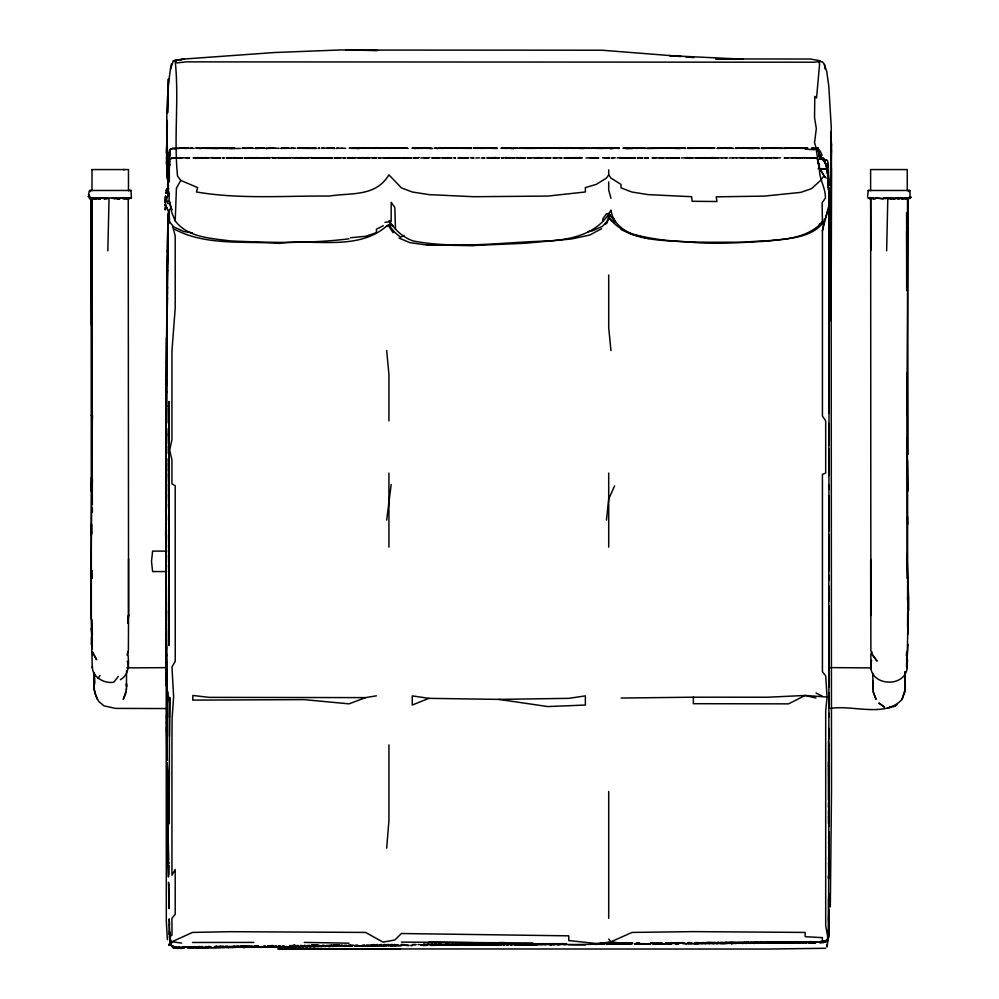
<?xml version="1.0" encoding="UTF-8"?>
<svg xmlns="http://www.w3.org/2000/svg" width="999" height="999" viewBox="0 0 999 999"><rect width="100%" height="100%" fill="white"/><g stroke="black" fill="none" stroke-linecap="round" stroke-linejoin="round"><path stroke-width="1.5" d="M94.443 674L94.443 684.278L94.443 674.35M128.471 190.747L128.484 169.568L123.239 169.568M127.023 655.007L128.384 650.337L128.546 614.984L127.622 623.264L128.546 615.446L128.584 559.065M166.533 652.06L166.546 657.192L166.633 646.927L166.496 650.911M166.758 681.743L166.758 682.879L166.596 667.856L166.758 681.743L166.496 678.383M166.908 342.445L166.945 337.387L166.771 361.538L166.908 342.445L166.87 344.992M166.945 337.4L167.158 327.297L166.945 337.4L166.983 333.454L166.958 336.263M167.045 283.579L167.095 277.46L167.133 287.487L167.045 283.579L166.883 285.002M167.12 316.059L167.42 296.978L167.02 327.297L167.145 313.249L167.095 317.195M167.245 302.035L167.195 304.57M167.632 790.446L167.882 812.487L167.42 770.766L167.607 790.421L167.382 787.025M175.2 218.469L175.2 220.891C187.812 237.65 211.026 238.224 230.007 240.896C269.63 242.695 309.528 243.731 348.976 238.823M231.693 158.104L229.857 157.967L233.529 157.842M258.866 148.376L255.17 148.376L264.41 148.114L258.866 147.964M290.422 158.004L289.048 157.63L292.257 157.842M288.436 147.964L281.044 148.227L295.829 148.227M330.806 158.104L332.642 157.842L329.433 157.63L330.806 157.842M334.478 158.104L336.313 157.842L334.478 157.842M349.163 157.58L347.327 157.967L350.999 157.842M363.848 158.104L365.684 157.842L362.475 157.63L363.848 157.842M367.52 158.104L365.684 157.73L369.355 157.842L367.52 157.58M374.862 158.004L376.698 157.842L373.027 157.967L374.862 157.58M378.534 158.104L380.369 157.842L378.534 157.842M384.553 148.376L382.704 148.227L401.186 148.114L384.553 147.964L390.097 148.339L386.401 148.227M385.876 157.842L387.712 157.842L384.041 157.967M388.923 744.904L388.923 820.616L386.675 848.176M388.923 547.127L388.923 473.101M393.219 158.104L391.383 157.967L395.055 157.842M396.89 158.104L398.726 157.842L395.055 157.967L396.89 157.58M400.562 158.104L398.726 157.967L402.397 157.842M403.034 148.227L406.73 147.964L401.186 148.227L406.73 148.227M404.233 158.104L402.397 157.967L406.069 157.842M415.234 158.004L417.07 157.842L413.399 157.967L415.234 157.58M421.503 148.489L423.351 148.114L417.807 147.964L421.503 148.077M426.248 157.58L424.413 157.967L428.084 157.842L426.248 158.104M443.681 148.376L438.136 148.227L460.314 148.114L447.377 147.964L456.618 148.339M481.318 158.104L483.154 157.842M484.353 148.376L480.656 147.964L489.897 148.114L484.353 148.227M495.442 148.376L489.897 148.227L497.29 148.339L495.442 147.964M503.346 157.842L501.51 157.967L505.182 157.842M506.53 148.489L502.834 147.964L513.923 148.489L506.53 147.964M547.402 158.004L549.238 157.842L545.566 157.967L547.402 157.58M550.024 943.556L548.189 943.843L551.86 944.043L550.024 943.993M554.745 158.004L556.58 157.842L552.909 157.967L554.745 157.58M557.367 944.13L559.203 943.605M573.064 148.489L574.912 148.114L560.127 148.227L573.064 148.077M573.089 158.104L574.924 157.842L571.253 157.967L573.089 157.58M580.431 157.58L579.058 157.63L582.267 157.842L580.431 158.104M584.165 148.489L574.912 148.227L593.406 148.114L591.558 148.227M591.445 158.104L593.281 157.842L589.61 157.967L591.445 157.58M602.459 157.842L604.295 157.842M606.343 148.227L608.191 148.114L602.647 147.964L606.343 148.489M608.703 791.445L608.703 918.356M608.703 547.127L608.703 473.101M613.473 158.104L611.638 157.967L615.309 157.842M613.736 148.227L615.584 148.114L610.039 148.489L615.584 148.114M617.145 157.842L618.98 157.842M617.819 944.043L619.667 944.03L615.971 944.18M626.323 157.967L629.994 157.842L626.323 157.967L628.159 157.58M628.521 147.964L632.217 148.489L622.976 148.227L628.521 148.489M630.781 943.243L632.617 942.856L628.945 943.093L630.781 942.806M632.604 943.68L630.756 944.092M635.913 148.227L641.458 148.114L634.065 148.227L637.762 148.339M636.301 943.93L638.149 943.918L634.452 944.067L636.301 944.205M638.136 943.044L639.972 943.243L636.301 943.044L638.136 943.193M646.515 158.104L644.68 157.73L648.351 157.842L646.515 157.692M653.858 158.104L655.694 157.842L652.022 157.967L653.858 157.58M660.164 943.181L662 943.019L654.657 942.944M647.002 148.489L671.028 148.114L641.458 148.227L645.154 148.339L643.306 147.964M661.788 148.227L658.091 147.964M669.58 943.993L667.732 943.855L671.428 943.705L667.732 943.855M673.289 943.381L671.428 943.83M674.849 943.093L676.698 942.931L673.014 942.831M676.985 943.943L678.833 943.668L675.137 943.805L676.985 943.406M678.533 943.068L676.698 942.806L679.907 942.819L678.533 942.519M683.965 147.964L685.814 148.339L682.117 148.227L683.965 148.227M689.547 942.719L690.921 942.956L687.712 942.731L689.547 942.444M692.407 157.842L688.736 157.967L692.407 157.842L690.571 157.58M689.048 148.014L687.662 148.376L714.934 148.014L687.662 148.227L691.358 148.227M816.008 698.039L805.144 695.466L767.619 697.227L693.368 697.19L693.368 703.696L788.536 703.858L805.144 695.466L827.085 697.04L825.686 710.976L825.686 925.436L828.183 939.609L827.247 941.358L828.571 937.374L828.733 932.367L828.183 939.609L827.172 941.058L822.414 941.982L767.582 942.631M696.89 942.956L701.947 942.881L695.054 942.694L698.726 942.569M697.327 943.655L699.175 943.206L694.08 943.793L699.175 943.843M707.916 942.769L706.081 942.619L712.961 942.606L707.916 942.332M713.96 943.593L712.574 943.668L715.821 943.418L713.973 943.156M717.669 943.568L716.283 943.643L719.517 943.393L717.669 943.131M721.365 943.543L726.91 943.343L719.979 943.618L721.365 943.106M729.957 942.731L728.121 942.469L739.135 942.519L729.957 942.182M732.03 148.227L730.182 148.227L733.878 148.339M732.467 943.456L731.068 943.543L734.315 943.281L731.068 943.543M739.422 148.077L735.726 148.227L741.27 148.114M739.859 942.969L738.011 943.381L741.708 943.231M744.655 942.631L742.806 942.369L746.49 942.469L744.655 942.082M754.208 148.489L744.967 148.227L755.594 148.014L754.208 148.227M765.296 148.489L761.6 148.376L766.683 148.014L765.296 148.227M771.328 157.842L769.492 157.967L773.164 157.842M774.038 941.982L775.873 942.344L772.202 942.157M783.778 148.489L788.86 148.014L770.841 148.227L781.93 148.339L780.082 148.227M793.356 157.58L791.52 157.967L795.192 157.842M803.433 942.182L797.926 941.957L805.269 942.02L803.433 941.632M802.534 157.954L804.37 157.592M806.455 942.394L806.455 943.031L804.607 942.494L808.303 942.706M824.425 218.968L822.427 230.769L822.427 416.084L825.686 420.891L825.686 473.076L822.427 474.4L822.427 671.778L825.686 675.811L827.085 697.04M828.421 178.147L826.285 164.685L816.32 148.626L814.547 142.62L816.32 128.559L814.547 117.57L814.797 96.354L816.558 97.977L819.592 63.998L818.631 61.563L814.809 62.213L186.039 61.863L176.923 62.925L175.125 60.415L173.302 60.902L170.454 69.331M828.983 201.673C828.883 205.444 829.033 196.366 828.983 196.254M828.496 823.888L828.508 810.364M828.508 807.367L828.521 802.859M828.521 799.862L828.521 741.021M828.958 207.143L829.158 205.382L828.97 206.506M828.97 204.982L828.958 207.767M828.958 201.111L828.983 192.507L828.983 198.838L828.97 196.903M828.983 189.173L828.845 189.385M828.733 924.475L828.733 925.636L828.883 920.366L828.92 924.487M828.833 785.002L828.833 780.256M828.833 774.7L828.683 769.542L828.833 773.551M828.845 759.265L828.695 754.133L828.845 758.129M828.845 754.133L828.708 738.736M828.845 738.973L828.845 733.815L828.845 734.964M828.858 728.496L828.87 687.524M828.745 631.243L828.933 468.843L828.933 473.489M828.945 388.199L828.945 390.372L829.095 385.377L829.095 393.231L829.095 380.382L829.095 388.199M828.945 375.374L829.095 360.377L828.945 370.367M828.958 337.874L829.095 342.907L828.958 332.842L828.958 360.377L828.958 359.278M828.958 320.379L828.958 330.382L828.958 325.374M828.958 270.791L829.108 260.789L828.958 315.384L828.958 310.377M828.958 230.257L828.958 221.878L828.958 229.171M828.97 205.182L829.108 216.833L828.895 199.188L828.97 202.447M828.97 197.327L828.97 196.953M828.983 196.478L829.158 193.207L828.983 195.242M828.795 191.446L828.883 192.582L828.271 187.325L828.983 191.246M828.571 937.374L828.87 790.684M906.817 373.239L907.092 578.334M91.346 619.505L91.109 199.201L91.771 198.227L88.024 196.541M92.32 504.632L91.771 198.227L91.109 199.201L91.409 325.174M165.335 199.688L165.434 197.365L165.335 200.612L165.335 199.775M166.271 544.867L166.408 534.702L166.271 544.867L166.271 539.797M166.508 443.481L166.533 428.309L166.508 448.539L166.533 445.991M166.646 391.82L166.633 392.944L166.92 362.649L166.721 376.66L166.833 375.262M166.321 604.857L166.321 595.791L166.358 611.113L166.358 603.458M168.257 186.451L168.107 195.567L168.369 185.352M167.407 769.617L167.407 770.753L167.357 765.559L167.407 769.617L167.158 766.208M176.099 947.214L174.263 946.952L176.099 946.777M199.713 148.489L197.864 148.227L201.099 148.451L199.713 148.227M381.281 944.467L379.445 944.767L381.281 945.017M384.94 944.442L383.104 944.729L384.952 944.992M388.611 944.405L386.775 944.692L388.611 944.954M494.98 944.13L493.144 943.98L496.803 944.18M525.424 944.892L530.968 944.579L519.88 944.779L525.424 944.342M531.668 944.03L529.832 943.88L533.503 944.08L531.668 943.593M536.513 944.817L538.349 944.542L534.665 944.679L536.5 944.267M547.589 944.205L549.438 944.467L545.741 944.617M558.678 944.679L560.526 944.392L556.83 944.542L558.678 944.13M561.038 944.13L562.874 943.593L559.203 943.818L561.038 943.805M562.375 944.105L560.988 944.167L564.223 944.38M564.697 944.117L566.545 943.593L562.874 943.805L564.71 943.805M688.074 943.605L689.922 943.593L686.226 943.83M756.505 943.118L754.657 943.293M808.041 157.692L806.205 157.954L809.877 157.854M828.845 185.964L828.995 185.227M828.97 198.551L828.97 199.788M828.87 790.709L828.808 826.36L828.496 761.825M830.644 136.463L831.455 149.887L831.168 321.054L831.418 168.307M830.231 708.503C851.997 704.47 885.339 718.169 901.997 699.412L905.231 688.798M908.103 454.433L907.504 198.302M91.983 644.03L91.858 628.134M165.759 565.059L166.521 685.863L165.734 566.445M166.396 482.867L166.546 473.838L166.371 483.978M166.583 408.104L166.546 423.264L166.608 393.369L166.571 406.993L166.496 405.569M166.284 584.452L166.321 595.791L166.271 580.894M167.77 227.198L167.844 222.153L167.083 267.407L167.67 249.812M166.97 717.781L167.195 698.713L167.033 729.27L166.995 716.37M169.455 164.123L169.668 159.091L167.757 185.489L168.519 185.227L167.582 185.202L169.455 164.123L167.957 182.068M167.17 743.668L167.158 744.804L167.033 729.682L167.133 743.643L166.92 740.271M169.331 770.778L169.143 823.838L169.593 697.414L169.455 736.438M198.651 158.004L197.278 157.63L200.487 157.842L197.278 157.63M373.938 944.53L372.115 944.829L373.951 945.079M377.61 944.942L375.774 944.792L377.61 944.505M495.866 945.091L497.714 944.804L494.018 944.954L495.866 944.542M521.728 944.917L520.704 944.792L521.728 944.367M532.817 944.842L534.665 944.554L530.968 944.704L532.817 944.292M535.339 944.018L533.503 943.868L537.175 944.067L535.339 943.593M546.353 944.005L544.517 943.843L548.189 944.043L546.353 943.568M781.393 941.92L779.557 942.094L783.228 942.194M906.667 657.742L906.642 666.907L908.016 644.405M906.605 665.259L906.905 667.956L908.591 597.552L906.98 553.696M92.245 667.931L90.834 597.577L92.383 415.372L92.407 418.381M166.633 392.944L166.658 387.899M166.671 382.842L166.708 378.908L166.671 386.763L166.783 385.364M166.433 468.793L166.408 473.851L166.583 463.711L166.396 471.316M166.259 564.085L166.408 555.032L166.271 565.222L166.284 562.687M169.468 161.588L167.869 184.765M447.277 944.554L449.113 944.43L445.442 944.242L447.277 943.955M488.486 945.141L490.322 944.854L486.638 945.004L488.486 944.592M505.981 944.092L504.145 943.943L507.817 944.142L505.981 943.655M509.652 944.08L507.817 943.93L511.488 944.13L509.652 943.643M513.324 944.08L511.488 943.918L515.159 944.117L513.324 943.643M516.995 944.067L515.159 943.905L518.831 944.117L516.995 943.63M520.666 944.055L518.831 943.905L522.489 944.105L520.654 943.618M524.325 944.043L522.489 943.893L526.161 944.092L524.325 943.605M527.996 944.043L526.161 943.88L529.832 944.092L527.996 943.605M539.01 944.018L537.175 943.855L540.846 944.067L539.01 943.58M542.682 944.005L540.846 943.855L544.517 944.055L542.682 943.568M770.366 941.895L772.202 942.282L768.531 942.182L772.202 942.282M805.956 148.389L807.804 148.114L804.108 148.227L805.956 147.964M906.88 415.372L908.103 199.126L910.876 197.228L908.103 199.126M166.296 523.426L166.284 524.55L166.296 514.41L166.483 520.104M169.455 717.432L169.593 697.414M425.274 944.704L423.439 944.405L427.11 944.592L423.439 944.405M428.933 944.679L430.769 944.554L427.097 944.38L428.933 944.08M432.604 944.654L434.44 944.53L430.769 944.342L432.604 944.055M436.276 944.629L438.111 944.505L434.44 944.317L436.276 944.03M439.947 944.604L441.783 944.48L438.111 944.292L439.935 944.005M540.197 944.53L542.045 944.517L538.349 944.654M543.893 944.505L545.741 944.492L542.045 944.629M126.561 670.454L126.448 689.622M395.941 944.942L394.106 944.642L397.777 944.817L394.106 944.642M403.284 944.879L401.448 944.579L405.119 944.754L401.448 944.579M167.108 178.946L167.333 155.819M166.845 352.547L166.808 357.592M168.069 231.206L167.932 241.333L168.356 221.079L168.094 230.07M166.945 765.172L166.958 767.332L166.895 762.574L166.958 767.332M167.62 700.998L167.919 695.916L167.095 706.068M189.698 947.751L187.862 947.889L191.546 948.026M553.696 944.142L551.86 943.83L553.696 943.543M167.333 148.426L166.983 176.498C167.233 139.061 164.673 100.936 171.366 63.998M167.407 252.335L167.844 222.153M828.621 929.707L828.583 932.392L828.72 927.147M907.042 437.912L908.016 490.996M166.708 377.797L166.696 381.718M166.271 555.044L166.408 549.949L166.246 553.908M166.296 574.275L166.284 580.494L166.259 570.716M904.994 671.965L904.819 684.265L904.819 672.065M92.22 491.008L92.407 478.821M166.271 534.715L166.421 529.62M907.629 597.39L907.591 460.639M907.591 627.122L907.679 612.137M168.057 186.301L167.707 176.299M168.344 212.899L168.294 216.009L168.319 214.86M167.145 309.628L167.195 307.08M166.358 164.098L167.32 124.5M166.771 362.649L166.92 360.102M166.746 367.694L166.771 366.558M166.721 713.748L167.095 706.068L166.633 716.295L166.883 713.736M828.82 795.316L828.733 799.837L828.745 785.651L828.82 790.159M830.319 906.83L831.505 791.458L831.118 185.602L828.683 198.039M166.533 656.043L166.558 654.632M91.346 578.371L91.521 570.641M107.83 250.824L109.028 199.026L106.106 197.914L89.261 197.889M166.284 589.56L166.321 588.149M414.273 944.742L416.108 944.579L412.437 944.492M829.058 184.927L828.82 182.53L828.945 184.291M818.631 61.563L822.489 61.876L824.437 64.51L826.76 71.578L828.783 86.151L831.293 127.585L830.644 179.67L831.455 149.887M886.637 250.824L887.799 198.601L868.069 197.889L870.666 199.001L871.64 199.013L870.067 197.902L875.224 199.013M91.046 490.984L91.409 477.272M167.333 120.467L166.508 152.747L167.32 123.389M167.532 112.775L168.394 78.958L167.62 112.575M167.507 814.335L166.958 767.731L167.72 829.944L167.532 815.509M168.107 195.567L168.481 187.712L168.244 190.16M166.496 435.914L166.533 433.366M828.483 180.419L828.783 181.481L828.558 179.708L828.621 181.443M168.169 210.215L168.494 212.225M828.958 335.377L829.095 330.394L829.095 337.874M828.883 661.9L828.733 672.14L828.883 646.565L828.733 656.793L828.883 652.809M828.845 749.3L828.695 754.47L828.833 753.308M828.908 894.117L828.758 899.362L828.908 894.117L828.533 896.74M828.583 921.865L828.733 916.57L828.92 919.205M169.718 149.563L167.932 175.424L169.718 149.563L168.232 170.604M830.669 168.781L831.48 144.068L830.693 131.818M830.057 185.102L831.48 144.068M91.259 644.355L91.521 636.813M828.845 209.54L829.045 204.058M829.182 214.123L828.958 220.255L828.82 208.017M827.522 169.842L828.159 186.95L827.522 169.842L828.221 184.241M828.958 224.163L829.108 220.267L828.958 225.25M828.745 646.565L828.895 631.243L828.895 635.938M828.733 667.02L828.883 663.036M828.833 759.64L829.008 755.107L828.621 757.055M193.381 947.689L193.394 948.313L191.546 947.826L195.23 947.964M167.083 267.407L167.532 259.865M169.505 935.064L169.306 924.462L169.668 940.371L170.717 945.391L169.418 930.931M337.287 945.429L339.111 944.917L335.452 945.166L339.111 944.917M94.381 672.527L93.881 686.126L95.13 693.955L98.676 701.423L103.983 705.856L115.559 708.403L165.996 708.553M828.745 915.121L828.745 909.864M168.394 170.492L169.68 154.595L168.082 170.255M828.958 345.367L828.958 355.369M165.609 536.151L165.747 528.596L165.747 563.923L165.959 536.151M828.695 878.084L828.845 875.012M165.871 435.527L166.009 433.004L166.096 458.116L166.221 435.514M165.647 510.951L165.772 508.429L165.921 513.474L165.784 509.552M165.747 523.551L165.896 528.596L165.772 513.474L165.909 523.551M178.659 948.351L176.811 948.363L180.494 948.188M905.369 686.126L904.819 692.257L901.997 699.412M165.971 405.407L166.321 362.762L166.171 427.972L166.321 405.394M165.734 475.711L165.871 473.201L165.934 508.429L166.084 475.711M828.958 213.599L829.12 204.058M828.046 939.822L827.085 946.952L826.685 944.505M165.784 465.659L165.921 463.149L166.034 473.201L166.134 465.659M828.733 928.196L828.883 925.611L828.745 930.843L828.958 928.233M168.019 837.761L168.194 861.288L167.72 829.957L167.844 837.786M167.07 269.93L167.22 267.407L167.095 277.46L167.407 269.917M166.496 489.048L166.346 494.118L166.508 483.978L166.358 489.048M166.333 198.826L166.533 197.864L166.309 201.074L166.246 198.564L166.284 199.488M169.218 193.918L169.056 201.598M168.369 213.262L168.094 217.145L168.294 214.648M92.432 666.108C91.471 676.773 104.171 684.015 113.811 682.18L118.344 676.423M907.042 662.449C911.125 690.334 863.71 687.637 871.64 660.339M169.518 152.148L168.369 164.098M828.958 226.923L829.108 231.968L828.958 221.878M906.905 667.956L907.554 659.74M167.982 182.642L169.306 163.761M907.567 634.902L908.128 628.171M906.343 655.744L906.692 651.635M828.908 595.566L829.12 593.031M828.895 610.851L828.908 605.756M828.895 641.458L828.895 636.351M828.87 682.392L828.87 687.112L828.883 672.14L829.02 682.392L828.87 679.832M828.87 692.744L828.87 696.703M828.87 697.839L828.87 701.81M828.87 708.041L828.87 697.789M828.858 713.161L828.858 717.132M828.945 435.389L828.945 430.382M828.933 475.499L828.795 465.472L828.933 469.368M828.933 520.716L828.933 495.591M828.92 524.5L828.92 519.43M828.92 530.781L828.933 525.749M828.92 534.64L828.92 544.78M828.92 549.85L828.92 540.846M828.92 565.072L828.92 545.879M828.92 571.078L828.92 550.911M828.908 575.237L828.908 580.319M828.908 591.271L828.908 586.226M828.908 601.373L828.908 590.484M828.895 621.615L828.908 606.43M828.895 626.685L828.908 611.488M828.895 631.743L828.745 626.685L828.895 636.813M828.895 646.965L828.745 641.882L828.883 652.035M828.883 677.459L828.883 682.554M168.406 173.526L169.306 164.011L168.406 173.039M168.731 173.277L169.618 164.011L168.619 173.526M167.545 242.282L167.807 239.76M829.095 395.379L828.795 468.843L828.945 448.638M386.675 520.117L391.171 484.478M606.455 520.117L608.703 498.976L614.622 485.876M828.845 746.428L829.045 744.505M168.681 164.198L169.505 154.208M867.594 196.291L868.243 190.472L909.814 190.472L908.753 190.472M168.456 163.711L169.805 152.385M610.227 215.147L609.353 217.969L604.807 224.375L606.93 223.202L609.265 213.811M168.781 862.374L168.569 863.835L168.069 828.608L168.519 859.739M167.033 188.536L166.121 191.109L166.833 188.624M166.908 188.749L167.095 188.424M828.933 485.139L828.933 489.073M94.018 684.29L94.443 681.668M126.448 688.798L125.35 694.78L123.214 699.4L126.036 691.42M873.226 680.831L872.801 689.622M872.801 684.278L873.226 681.655M94.443 680.831L94.031 689.635L97.265 699.412M822.427 230.769L828.483 206.943M169.555 222.952L169.118 210.639L171.029 207.804L171.853 209.977L169.256 200.849L171.94 213.062L175.2 220.891L176.436 188.112L180.757 180.419L177.535 176.086C173.639 137.612 179.283 98.851 175.125 60.415L184.428 59.003L274.737 52.51L340.859 49.95L377.56 50.45M169.293 934.402L169.68 932.404M828.121 182.667L827.534 171.353M167.02 201.099L167.158 201.473M166.733 348.139L166.87 347.49M169.043 944.692L168.893 945.379L169.231 943.78L171.94 942.706L169.281 937L172.003 935.164L171.94 918.281L175.2 914.322L175.212 869.455L171.94 875.199L171.94 744.917L172.09 718.731L173.626 696.678L171.965 666.907L175.237 661.388L175.2 485.714L171.94 483.816L171.94 459.99L169.693 450.224L171.94 439.61L171.94 351.061L175.212 308.117L175.2 235.939L172.665 226.286M825.686 217.457L827.921 210.377M127.61 651.71C128.771 661.313 130.394 674.025 120.429 679.682M90.147 197.877L89.435 198.801L91.109 199.201L88.586 194.942L89.261 190.946L90.285 191.608M166.084 201.411C165.522 199.638 165.409 203.346 165.996 200.974M827.172 941.058L828.483 929.944L828.483 898.438M871.952 651.86L870.828 654.258L871.028 669.005M98.127 678.346L100.025 675.399M608.703 169.818L608.703 174.837L606.455 178.084L596.228 184.39L585.364 187.6L585.364 191.983L547.839 196.079L473.588 196.716L428.871 194.605L412.262 191.983L401.398 187.887L388.923 174.837C375.487 197.115 351.586 192.532 329.158 196.079C284.977 195.667 240.235 199.438 196.441 191.983L197.64 187.587L180.757 180.419M389.835 223.589L392.994 225.849L388.723 224.825L386.476 226.161L388.336 225.362L393.044 232.68L394.218 231.943L400.599 237.213L403.946 235.552M167.969 203.297L168.157 203.771M822.165 155.195L820.266 151.211L817.769 149.388L816.333 150.662L819.53 168.332L823.975 175.836L820.853 180.157L811.475 188.686L800.823 192.382L764.135 196.116L716.258 196.828L716.92 201.511L692.107 201.286L691.608 196.716L647.926 194.605L631.68 191.983L621.041 187.887L620.991 184.39L610.951 178.084L608.703 174.837M98.127 199.026L100.025 199.026L100.874 197.914L106.643 199.026M395.479 229.183L394.842 207.505L391.171 202.285L391.171 221.166L389.123 220.592C394.805 229.807 402.822 237.35 413.161 240.971C457.542 249.475 503.146 242.058 547.877 241.021C571.952 239.623 599.188 233.491 610.951 210.002C612.399 221.79 621.54 229.67 632.042 233.841C668.219 244.256 706.58 241.883 743.83 242.245C770.104 239.51 802.622 243.107 822.427 222.165L822.152 202.735L825.411 198.052C825.711 187.525 818.83 178.921 819.53 168.332L818.131 168.794M828.983 200.399L828.97 198.651M828.983 200.961L828.983 200.062M166.633 551.111L152.61 551.111L151.498 561.338L152.61 571.565L166.633 571.565M91.983 652.422L92.67 651.648M822.427 221.341L822.427 223.501C809.115 239.161 786.25 238.262 767.619 241.146C742.881 242.395 718.119 244.443 693.368 242.395C665.134 239.797 629.757 242.982 609.815 218.706M607.492 221.303L602.297 226.386L592.045 230.981L587.737 231.668M824.4 159.515L823.201 159.515L825.511 159.765L824.262 159.64M828.845 188.062L828.995 187.537M166.533 199.55L166.696 200.487M822.427 222.24L819.217 224.837L822.427 222.09L822.427 223.501M386.601 226.111C357.517 251.536 313.786 238.461 278.983 243.406C244.243 240.846 205.944 246.029 174.326 229.133M168.032 185.277L167.62 177.235L168.269 185.09M218.843 157.967L220.679 158.004L219.305 157.63M222.515 157.967L224.35 158.004L222.964 157.63M240.871 157.967L242.707 158.004L241.321 157.63M343.656 157.967L345.492 158.004L344.118 157.63M450.112 157.967L451.948 158.004L450.574 157.63M453.783 157.967L455.619 158.004L454.245 157.63M472.14 157.967L473.976 158.004L472.602 157.63M483.154 157.967L484.99 158.004L483.616 157.63M523.538 157.967L525.374 158.004L523.988 157.63M549.238 157.967L551.073 158.004L549.687 157.63M560.239 157.967L562.075 158.004L560.701 157.63M596.952 157.967L598.788 158.004L597.414 157.63M607.966 157.967L609.802 158.004L608.428 157.63M633.666 157.967L635.501 158.004L634.128 157.63M641.008 157.967L642.844 158.004L641.47 157.63M677.722 157.967L679.557 158.004L678.171 157.63M725.436 157.967L727.272 158.004L725.898 157.63M819.417 167.357L817.132 157.867L819.667 168.819M894.804 706.156L897.189 704.67M908.978 191.608L909.939 190.996L910.064 197.178L909.565 196.553M104.333 199.026L106.106 197.914L131.369 197.889L131.019 190.472L128.908 190.472M819.03 152.11L817.769 149.388L816.32 148.626L814.547 149.7L804.982 149.163M907.754 198.564L909.989 197.902L907.042 199.001L909.989 197.902L883.553 197.914L883.128 199.026L876.16 197.914M601.585 228.696L589.86 235.015L571.366 238.986L525.149 243.257L473.551 245.492L426.848 245.042L409.702 242.607L399.076 238.074M383.304 225.699L376.448 229.208L376.448 232.667L365.584 236.301L350.487 237.75M128.546 615.446L128.234 198.988L131.369 197.889L127.61 199.013M466.321 944.704L464.935 945.316L468.169 945.004L464.935 945.316L466.321 945.179M893.243 706.718L895.279 705.856L887.512 707.966L891.145 707.23M333.441 945.891L332.417 946.315L335.289 946.153L327.922 946.353L333.454 946.44M366.645 945.566L365.622 945.991L368.494 945.816L361.576 945.653L366.645 946.115M385.102 945.391L384.078 945.816L386.95 945.653L383.254 945.803L385.102 945.941M392.482 945.329L391.458 945.753L394.33 945.591L390.646 945.741L392.482 945.878M897.152 199.026L901.897 197.914L902.834 199.013L906.605 197.902L904.932 199.013L909.053 197.902M428.871 698.351L412.262 705.032L412.262 695.878L428.871 698.351L498.813 699.387L568.756 698.351L585.364 695.878L585.364 705.032L547.839 706.568L498.813 699.387M909.452 197.79L910.876 197.228M365.584 697.614L348.976 703.858L304.258 699.625L192.757 700.124L192.882 695.466L209.241 697.364L365.584 697.614L376.448 695.816M549.9 944.704L553.134 944.442L549.9 944.704L551.286 944.729M734.777 943.518L736.163 943.543M872.202 198.564L868.069 197.889L870.716 199.001L870.828 250.512M131.369 197.889L124.788 199.013M269.955 147.964L266.258 148.489L275.037 148.014M632.217 148.489L633.603 148.014L632.217 148.227M680.269 148.489L671.028 148.227L681.655 148.014L680.269 148.227M728.333 148.489L726.485 148.227L729.72 148.014L728.333 148.227M890.234 199.026L894.929 199.026M614.26 943.406L610.589 943.243M893.78 199.026L897.127 197.914L899.225 199.026M485.339 943.73L483.966 944.18L485.801 944.23L482.13 944.03M489.011 943.705L487.637 944.167L489.473 944.205L485.801 944.018M498.638 944.117L500.474 944.167L496.803 943.968L500.012 943.668M502.31 944.105L504.145 944.155L500.474 943.955M568.756 944.642L602.784 944.13L610.951 941.807L632.042 932.429L693.368 931.617L805.144 932.429L805.144 936.7L822.364 937.636L822.414 941.982M802.759 943.068L803.783 942.744L801.373 942.581M333.629 945.354L334.99 944.942L331.78 945.204M799.762 941.782L797.926 941.957M656.643 944.018L660.339 943.78L656.643 944.018L658.491 943.955M271.316 945.554L273.152 945.641L269.493 945.903M682.205 943.044L683.578 942.656M689.547 942.994L690.921 942.606M128.009 198.626L130.657 197.889M293.306 945.891L295.13 945.379L291.471 945.641M244.992 158.067L248.214 157.842L244.543 157.73L246.378 157.842M498.301 158.067L499.675 157.692L497.839 157.73M282.43 148.014L281.044 148.376L286.588 148.339M319.393 148.014L318.007 148.376L319.855 148.339M337.874 148.014L336.488 148.376L342.033 148.114M718.631 148.014L717.245 148.376L726.023 148.014L717.245 148.227L722.789 148.339M737.112 148.014L735.726 148.376L737.574 148.339M705.619 942.856L702.859 942.631L706.081 942.744M187.088 947.227L188.898 946.802L185.252 947.089L187.075 946.79M243.132 947.377L246.803 947.202L243.132 947.377L244.967 947.551M265.235 947.089L268.918 946.915L262 946.765L267.083 947.252M268.931 947.04L272.602 946.865L268.931 947.04L270.766 947.214M272.615 946.99L279.982 946.777L272.615 946.99L274.45 947.164M279.982 946.902L283.666 946.727L279.982 946.902L281.83 947.077M283.666 946.852L287.35 946.677L283.666 946.852L285.514 947.027M287.362 946.802L294.73 946.59L287.362 946.802L289.198 946.977M294.73 946.715L298.414 946.553L294.73 946.715L296.578 946.89M298.414 946.677L305.794 946.465L298.414 946.677L300.262 946.852M313.162 946.503L320.542 946.303L313.162 946.503L315.01 946.69M473.701 944.692L472.315 945.004L475.549 944.954L471.865 945.104M477.397 944.667L476.011 944.979L482.942 944.904L475.549 945.079M305.781 946.59L309.478 946.428L305.781 946.59L307.63 946.44L306.618 946.602M309.478 946.54L313.162 946.39L309.478 946.54L311.313 946.403L310.302 946.565M320.542 946.428L324.225 946.265L320.542 946.428L322.377 946.278L321.366 946.44M398.027 945.678L401.71 945.529L394.33 945.716L396.178 945.841M470.017 944.717L468.169 945.129L471.865 944.979M482.942 945.029L486.638 944.879L482.942 945.029L484.79 944.892M490.334 944.979L494.018 944.829L490.334 944.979L492.17 944.842M497.714 944.929L501.411 944.779L497.714 944.929L499.562 944.792M516.183 944.804L519.88 944.654L516.183 944.804L518.031 944.667M802.259 148.501L804.108 148.089L789.322 148.227L804.108 148.089M566.071 944.092L564.223 944.492L566.071 944.367M614.123 943.793L612.275 944.205L615.971 944.055M649.25 943.968L651.098 943.568L645.554 943.993L651.098 943.568M723.214 943.481L726.91 943.343M726.91 943.456L730.606 943.306M271.328 946.041L273.152 945.641M295.13 945.379L293.294 945.304M315.284 945.529L317.12 945.141L311.626 945.254L317.12 945.141M752.809 943.268L754.657 943.456M457.542 945.116L453.396 945.241L460.776 945.054M792.407 942.157L794.255 941.77L790.571 942.02L792.407 942.319M194.98 157.58L193.144 157.967L196.815 157.842L194.98 157.842M207.829 157.967L211.501 157.842M215.172 157.967L218.843 157.842L215.172 157.967L217.008 157.842M228.022 157.58L226.186 157.967L229.857 157.842L228.022 158.104M253.721 157.58L251.885 157.967L255.557 157.842L253.721 158.104M259.216 157.967L262.887 157.842L259.216 157.967L261.051 158.004M264.723 157.58L262.887 157.967L266.558 157.842L264.723 158.104M283.079 157.58L281.243 157.967L284.915 157.842L283.079 158.104M308.778 157.58L306.943 157.967L310.614 157.842M358.678 148.489L360.527 148.114L349.438 148.227L358.678 148.489L354.982 147.964M323.464 157.58L321.628 157.967L325.299 157.842L323.464 158.104M380.856 148.489L382.704 148.114L371.616 148.227L380.856 147.964M339.985 157.967L343.656 157.842M352.834 157.58L350.999 157.967L354.67 157.842L352.834 158.104M354.67 157.967L358.341 157.842M360.177 157.58L358.341 157.967L362.013 157.842L360.177 158.104M369.355 157.967L373.027 157.842M406.069 157.967L409.74 157.842L406.069 157.967L407.904 158.004M437.262 157.58L435.427 157.967L439.098 157.842L437.262 158.104M461.126 157.967L464.797 157.842L461.126 157.967L462.962 157.58M466.633 157.58L464.797 157.967L468.469 157.842L466.633 158.104M488.661 157.58L486.825 157.967L490.497 157.842L488.661 158.004M532.405 148.376L537.949 148.114L515.771 148.227L517.619 148.227M530.881 157.967L534.552 157.842M536.388 157.58L534.552 157.967L538.224 157.842L536.388 158.104M541.895 157.967L545.566 157.842M556.58 157.967L560.239 157.842M569.418 157.58L567.582 157.967L571.253 157.842L569.418 157.842M639.173 157.58L637.337 157.967L641.008 157.842M655.694 157.967L659.365 157.842M661.201 157.58L659.365 157.967L663.036 157.842L661.201 158.104M663.036 157.967L666.708 157.842M672.215 157.58L670.379 157.967L674.05 157.842L672.215 158.104M675.886 157.58L674.05 157.967L677.722 157.842L675.886 158.104M681.393 157.967L685.064 157.842M692.407 157.967L696.078 157.842M697.914 157.58L696.078 157.967L699.75 157.842L697.914 158.004M701.585 157.58L699.75 157.967L703.421 157.842L701.585 158.004M708.915 157.58L707.08 157.967L710.751 157.842L708.915 158.004M716.258 157.58L714.422 157.967L718.094 157.842M718.094 157.967L721.765 157.842M770.841 148.114L767.145 148.227L770.841 148.114L768.993 148.077M721.765 157.967L725.436 157.842M729.108 157.967L732.779 157.842M732.779 157.967L736.45 157.842M736.45 157.967L740.122 157.842M743.793 157.967L747.464 157.842M752.971 157.842L751.136 157.967L754.807 157.842M762.15 157.967L765.821 157.842M776.835 157.967L780.506 157.842M787.849 157.967L791.52 157.842M627.11 943.256L628.945 942.881L625.274 943.118L627.11 942.831M625.212 943.843L623.364 944.217L627.06 943.993L625.212 944.28M808.765 942.694L812.012 942.681L808.765 942.694L810.152 943.006M111.613 197.914L114.985 199.026L115.697 197.914L117.258 199.026L123.102 197.914L123.214 199.013L126.998 197.914L126.698 199.013M221.865 946.315L218.207 946.577L221.416 946.827L220.042 946.715M243.843 946.016L240.185 946.278L243.394 946.515L242.02 946.415M258.491 945.816L254.832 946.078L258.042 946.328L256.668 946.215M812.624 941.845L819.517 941.782L812.624 941.845L816.295 941.945M815.708 942.644L812.012 942.544L815.708 942.644L812.012 942.544L813.86 942.681M652.822 943.218L654.195 942.969L650.986 942.956L652.822 942.681M410.939 945.129L410.939 945.766L412.787 945.429M614.26 943.193L617.931 942.944L614.26 943.193L616.096 942.856M775.012 942.981L771.303 943.131L778.708 942.944L775.012 943.093M595.641 944.505L597.489 944.167M606.73 944.43L608.578 944.105M186.264 157.83L189.473 157.842L186.264 157.83L187.637 158.117M173.302 60.902L184.428 59.003L176.061 60.427M277.123 946.952L278.134 946.79L276.286 946.94M188.624 147.964L179.508 148.264L194.168 148.339M302.922 946.652L303.933 946.49L302.098 946.627M256.556 148.014L255.17 148.227L264.41 148.114M762.986 148.014L761.6 148.227L763.448 148.339M442.32 945.191L439.085 944.992L442.32 945.191L440.472 944.942M503.259 945.042L505.107 944.754L501.873 944.542M506.955 945.017L508.803 944.729L505.569 944.517M510.639 944.992L512.487 944.704L509.253 944.492M514.335 944.967L516.183 944.679L512.949 944.467M610.426 944.367L612.275 944.08L609.04 944.13L610.426 944.255M656.643 943.805L652.946 943.955L656.643 943.805L654.795 943.818M665.671 942.869L669.342 942.969L667.507 943.131M669.342 942.844L672.564 942.856L669.342 942.844L672.564 942.856L671.178 942.569M683.578 942.994L680.369 942.781L682.205 942.494M557.367 943.543L555.531 943.818L557.367 943.818M185.802 157.854L178.659 157.78L182.143 157.854M183.079 148.239L186.776 148.339M804.37 158.117L806.205 157.842M218.194 148.489L201.561 148.227L240.384 148.489M208.953 148.339L201.561 148.227M216.346 148.339L210.801 148.227M218.194 148.227L234.84 148.339L229.283 148.489M227.435 148.339L220.042 148.227M245.929 148.339L242.233 148.227L249.625 148.114L247.777 147.964M205.994 158.104L207.829 157.842L204.62 157.63L205.994 157.842M275.499 148.227L279.196 148.339M213.336 158.104L215.172 157.842L211.963 157.63L215.172 157.842M297.677 148.227L316.159 148.339L297.677 148.227L308.766 148.339M235.364 158.104L237.2 157.842L233.529 157.73L235.364 157.58M239.036 157.842L237.2 157.967L240.871 157.842M257.392 158.104L259.216 157.842L256.006 157.63L257.392 157.842M327.247 148.227L334.64 148.339L321.703 147.964L323.551 148.339M268.394 158.104L270.23 157.842L267.02 157.63L268.394 157.842M342.033 148.227L345.741 148.339M275.736 158.104L273.901 157.967L277.572 157.842M279.408 158.104L281.243 157.842L278.034 157.63L279.408 157.842M286.75 158.104L284.915 157.967L288.586 157.842M360.527 148.227L371.616 148.114L360.527 148.227L364.223 148.339M294.093 158.104L295.929 157.842L292.257 157.73M297.764 158.104L299.6 157.842L296.391 157.63L297.764 157.842M301.436 158.104L303.271 157.842L300.062 157.63L301.436 157.842M306.943 157.842L303.271 157.967L305.107 157.842M312.45 158.104L314.285 157.842L311.076 157.63L312.45 157.842M316.121 158.104L314.285 157.967L317.957 157.842M327.135 158.104L328.971 157.842L325.299 157.73L327.135 157.692M338.149 158.104L339.985 157.842L336.775 157.63L338.149 157.842M414.11 147.964L412.262 148.227L419.655 148.339L412.262 148.227L415.959 148.339L414.11 148.489M425.199 147.964L423.351 148.227L432.592 148.489L425.199 147.964L430.744 148.339L427.048 148.227M436.288 147.964L434.44 148.227L437.674 148.451L436.288 148.227M389.548 158.104L391.383 157.842L388.161 157.63L389.548 157.842M460.314 148.227L471.416 148.339L460.314 148.227L464.023 148.339M475.112 148.227L482.505 148.339L473.264 147.964L478.808 148.339M433.591 158.104L431.755 157.967L435.427 157.842M512.075 148.339L500.986 148.227L504.682 148.339M444.605 158.104L446.441 157.842L442.769 157.967L444.605 157.842M530.556 148.339L519.468 148.227L534.253 148.339M472.14 157.842L470.304 157.842M549.038 148.339L539.797 147.964L558.279 147.964L547.19 147.964M563.823 148.227L567.519 148.339L561.975 148.227M582.317 148.339L574.912 148.227M510.689 158.104L508.853 157.967L512.524 157.842M514.36 158.104L512.524 157.967L516.196 157.842M584.165 148.227L589.71 148.339L587.862 147.964M518.031 158.104L519.867 157.842L516.658 157.63L519.867 157.842M521.703 158.104L523.538 157.842L520.329 157.63L521.703 157.842M595.254 147.964L593.406 148.227L602.647 148.489M529.045 158.104L527.21 157.967L530.881 157.842M540.059 158.104L541.895 157.842L538.673 157.63L540.059 157.842M565.746 158.104L563.911 157.967L567.582 157.842M652.547 148.227L658.091 148.227M667.332 148.339L661.788 147.964M606.131 158.104L604.295 157.967L607.966 157.842M620.816 158.104L622.652 157.842L619.442 157.63L622.652 157.842M696.915 148.227L700.611 148.339M631.83 158.104L633.666 157.842L630.456 158.067M704.307 148.227L711.7 148.339M668.543 158.104L666.708 157.967L670.379 157.842M752.359 148.339L746.815 148.227M757.904 147.964L756.056 148.227L759.752 148.339L757.904 148.489M741.957 158.104L743.793 157.842L740.584 157.63L741.957 157.842M749.3 158.104L747.464 157.967L751.136 157.842M758.478 157.842L754.807 157.967L756.643 157.842M767.657 158.104L765.821 157.967L769.492 157.842M787.849 157.842L784.178 157.967L786.013 157.842M813.536 157.854L809.877 157.967L813.536 157.854L811.7 157.854M190.472 148.227L192.32 147.964M796.715 148.227L802.259 148.202M232.405 946.553L229.196 946.428M254.383 946.265L251.174 946.128M613.798 942.906L612.424 943.493M384.952 222.352L390.572 221.766M225.524 946.59L221.865 946.528L223.701 946.34M229.196 946.54L225.524 946.478L227.36 946.29M240.172 946.39L232.854 946.378L234.69 946.19M249.338 945.991L243.843 946.228L251.174 946.253M392.282 944.492L390.447 944.667L394.118 944.754L392.282 944.817M715.259 942.394L713.423 942.569L716.633 942.781M718.93 942.369L717.095 942.544L720.766 942.644L718.93 942.806M790.571 942.02L792.419 941.845M761.188 942.357L757.504 942.269L764.859 942.332L761.176 942.232M611.888 148.339L608.191 148.227L613.736 148.489M626.323 157.842L622.652 157.967L624.487 157.842M167.607 164.273L169.256 164.136M291.046 946.765L292.882 946.94M316.858 946.465L318.693 946.64M327.922 946.353L329.757 946.528M334.64 148.339L330.944 148.227M486.638 945.004L488.474 944.867M494.018 944.954L495.866 944.817M604.233 942.719L608.703 942.544L596.228 943.468L568.756 940.583L568.756 935.838L401.398 933.516L394.842 939.997L383.004 942.132L365.584 932.429L230.007 931.692L192.482 932.429L171.94 941.782L181.693 943.093M676.985 943.668L675.137 943.805L678.833 943.668M519.88 944.779L521.728 944.642M523.576 944.754L525.424 944.617M527.272 944.729L529.12 944.592M530.968 944.704L532.817 944.567M534.665 944.679L536.5 944.542M554.982 944.43L553.134 944.567L554.982 944.704M556.83 944.542L558.678 944.405M825.686 948.288L767.931 949.05L278.309 948.913L400.062 948.913M358.678 148.227L360.527 148.114M347.327 157.967L349.163 157.842M380.369 157.967L384.041 157.842M395.055 157.967L396.89 157.842M420.741 157.967L424.413 157.842M439.098 157.967L442.769 157.842M475.811 157.967L479.483 157.842M571.253 157.967L573.089 157.842M585.938 157.967L589.61 157.842M688.736 157.967L690.571 157.842M714.422 157.967L716.258 157.842M604.545 942.794L608.703 942.544M870.666 199.001L870.878 650.337L872.052 654.27L876.922 660.876L872.052 654.27M195.679 947.726L198.913 947.914L195.679 947.726L197.053 947.939M199.363 947.676L202.597 947.851L199.363 947.676L200.737 947.876M206.731 947.551L213.649 947.676L206.731 947.551L208.104 947.764M214.098 947.439L217.332 947.626L214.098 947.439L215.472 947.651M217.782 947.389L221.016 947.576L217.782 947.389L219.156 947.589M221.466 947.339L224.7 947.514L221.466 947.339L222.852 947.539M225.15 947.277L228.384 947.464L225.15 947.277L226.536 947.489M236.201 947.114L239.435 947.302L236.201 947.114L237.587 947.327M239.885 947.064L243.119 947.252L239.885 947.064L241.271 947.277M247.265 946.965L250.487 947.152L247.265 946.965L248.639 947.177M250.949 946.915L257.867 947.052L250.949 946.915L252.322 947.127M258.316 946.815L261.551 947.002L258.316 946.815L259.703 947.027M339.435 945.878L342.669 946.065L339.435 945.878L340.821 946.09M343.132 945.841L346.353 946.028L343.132 945.841L344.505 946.053M346.815 945.803L351.898 946.14L346.815 945.803L348.201 946.016M354.195 945.728L357.43 945.928L354.195 945.728L355.582 945.941M357.879 945.691L361.114 945.891L357.879 945.691L359.265 945.903M368.956 945.591L372.19 945.791L368.956 945.591L370.342 945.803M372.639 945.554L375.874 945.753L372.639 945.554L374.026 945.766M376.336 945.516L379.57 945.716L376.336 945.516L377.722 945.728M380.02 945.479L383.254 945.678L380.02 945.479L381.406 945.703M387.412 945.416L390.634 945.616L387.412 945.416L388.786 945.628M420.629 945.141L423.863 945.341L420.629 945.141L422.015 945.354M265.821 946.065L263.986 945.803M269.48 946.016L267.645 945.753M276.81 945.928L274.975 945.666M280.482 945.891L278.634 945.628M282.317 945.903L284.141 945.841M291.471 945.753L289.635 945.491M298.801 945.678L296.965 945.416M302.46 945.641L300.624 945.366M306.131 945.591L304.295 945.329M309.79 945.554L307.954 945.291M324.45 945.404L322.615 945.141M401.186 148.114L395.641 147.964M373.027 157.967L376.698 157.842M413.399 157.967L417.07 157.842M496.003 157.58L494.63 157.63L497.839 157.842M507.017 157.58L505.644 157.63L508.853 157.842M326.298 945.429L331.793 945.416L329.945 945.379M342.782 945.216L340.946 944.954M344.618 945.241L346.453 945.191M348.289 945.204L350.112 945.154M355.619 945.141L357.455 945.079M364.785 945.017L362.937 945.066M366.621 945.042L368.444 944.979M370.279 945.004L372.115 944.954M417.932 944.604L419.767 944.554M532.966 942.969L401.398 942.119M621.178 698.039L693.368 697.19M316.159 148.339L312.462 148.227M471.416 148.339L469.567 147.964M571.216 148.339L569.368 147.964M244.543 157.73L246.378 157.692M317.957 157.73L321.628 157.842L317.957 157.73L319.792 157.692M166.109 667.657L126.848 667.894M183.429 946.965L181.593 947.127L185.252 946.877M871.053 667.906L830.481 667.607M350.112 945.029L353.783 945.204M650.986 942.956L652.822 942.944M676.698 942.806L679.907 942.819M680.369 942.781L682.205 942.769M695.054 942.694L696.89 942.681M669.58 943.718L671.428 943.705M90.509 190.472L89.798 190.472L131.019 190.472M91.234 415.372L91.958 415.372L91.771 198.227M277.859 949.038L323.077 948.875M901.135 199.026L902.834 199.013M253.808 942.407L192.482 942.469M273.651 148.227L271.341 148.014M349.438 148.227L353.134 148.339M439.985 147.964L449.225 148.339M523.164 148.227L526.86 148.339M626.673 148.227L630.369 148.339L624.825 148.376M671.028 148.227L678.421 148.339M242.233 148.227L244.081 148.227M272.065 157.842L273.901 157.842L272.065 157.58M328.971 157.842L325.299 157.73M648.351 157.842L644.68 157.73M91.995 190.747L91.995 169.568M91.833 169.568L124.825 169.568M870.629 190.747L870.629 169.568L907.267 169.568L907.267 190.747M887.799 198.601L891.483 198.601M117.258 199.026L119.405 199.026M498.813 942.544L504.945 942.544M868.243 190.472L869.305 190.472M94.967 199.013L96.428 199.013L95.28 197.914L100.025 199.026M92.845 199.013L93.769 199.013L91.92 197.902L96.428 199.013M426.848 245.042L473.551 245.492M428.871 942.107L473.588 942.631M187.862 947.889L189.71 947.914M376.998 50.462L345.791 50.062L601.835 50.212L681.405 56.456M304.258 942.407L349.051 943.181M547.839 944.117L585.364 944.942M441.77 944.267L445.442 944.455M407.242 945.316L405.394 945.279L409.091 945.466L407.242 945.479M482.13 944.242L478.459 944.055M474.787 944.28L471.128 944.092M478.459 944.267L474.787 944.067M788.536 942.069L805.144 942.494M493.144 944.192L489.473 944.005M460.776 945.266L464.473 945.029M770.841 148.227L774.537 148.339M180.494 948.401L184.178 948.163L182.342 948.026M803.433 941.907L805.269 942.02M604.495 148.339L596.64 148.014M497.29 148.339L491.745 148.227M377.16 148.227L379.008 148.339M292.133 148.227L293.981 148.339L292.133 147.964M428.084 157.73L429.92 157.58M575.387 157.63L578.596 157.842L575.387 157.63L576.76 158.104M687.712 942.731L690.921 942.956M479.245 945.054L481.093 944.917M680.194 56.468L669.667 55.669L742.856 59.153L715.671 58.953L810.339 59.016L820.279 60.802M686.213 56.918L693.718 57.492L686.013 56.843M318.968 945.504L317.12 945.354L320.329 945.616M466.321 944.867L468.169 945.004M699.175 943.368L701.023 943.518L699.175 943.206M460.114 944.155L463.786 944.342L463.324 943.843M456.443 944.18L460.114 944.367L459.652 943.868M452.784 944.192L456.456 944.38L455.994 943.88M449.113 944.217L452.784 944.405L452.322 943.905M744.967 148.227L746.815 147.964M634.065 148.227L635.913 147.964M401.186 148.227L403.034 147.964M264.41 148.227L266.258 148.376M528.096 944.742L529.12 944.867M517.007 944.817L518.031 944.942M498.538 944.942L499.562 945.066M491.146 944.992L492.17 945.116M483.766 945.042L484.79 945.166M480.069 945.066L481.093 945.191M804.607 942.494L806.455 942.744M621.103 943.206L610.951 941.807L608.703 939.072M236.513 946.328L238.349 946.14M350.05 945.878L351.885 946.14M802.534 157.842L798.863 157.73L800.699 158.104M311.626 945.254L313.461 945.516M192.357 232.829L183.654 231.468L173.589 226.823L168.981 221.104M505.644 157.63L507.017 157.842M494.63 157.63L496.003 157.842M289.048 157.63L290.422 157.842M560.988 944.167L562.375 944.38M691.358 147.964L693.206 148.339M584.165 147.964L586.013 148.339M554.582 147.964L556.431 148.339M550.886 147.964L552.734 148.339M545.342 148.339L543.493 148.227M484.353 147.964L486.201 148.339M465.871 147.964L467.719 148.339M443.681 147.964L445.529 148.339M391.945 147.964L393.793 148.339M366.071 147.964L367.919 148.339M658.329 943.044L656.493 943.206M648.651 238.624L632.042 234.39L621.178 229.57M93.769 199.013L89.81 197.902L92.22 199.001M220.03 946.228L221.403 946.702M256.656 945.741L258.042 946.203M242.008 945.928L243.381 946.403M406.73 147.964L408.116 148.451M172.565 946.153L174.313 946.765L170.854 945.316M262 946.765L263.386 946.977M361.576 945.653L362.962 945.866M816.008 692.969L822.427 696.253M823.975 175.836L826.173 178.059M88.586 194.942L89.573 195.804L89.198 195.23M609.69 218.619L614.635 222.927L612.649 220.791M816.32 148.626L817.769 149.975M614.622 221.066L608.716 213.511L606.455 213.711L602.784 218.943L602.809 221.066M388.723 224.825L394.218 231.943M823.164 160.077L826.285 164.685M828.995 193.918L828.995 194.318M819.53 168.332L825.174 177.385M94.505 656.018L96.641 659.752L93.107 652.772M873.138 197.914L873.763 199.013M613.573 218.207L614.785 220.667M828.059 173.214L827.359 168.594L824.787 162.213M823.438 157.854L824.712 160.514M825.186 161.788L828.021 174.138M818.256 163.474L819.08 166.458M873.226 691.42L876.048 699.4L873.226 692.245L872.726 673.289M610.951 198.302L608.703 189.997L608.703 181.905M827.322 168.943L826.185 164.86M819.555 156.831L820.167 159.303L818.193 148.314L819.555 156.831L819.18 153.684M826.161 164.335L827.322 169.093M168.731 191.658L169.38 194.618M127.31 661.151L128.546 666.82M819.068 153.921L820.167 159.303L818.193 148.314M827.709 163.973L828.146 177.934L828.134 175.986M904.819 680.831L905.231 684.29M828.72 472.989L828.933 474.388M167.37 939.684L166.309 920.866L166.159 545.804M828.183 176.224L827.734 173.339L828.071 176.773M828.72 432.892L828.945 434.29M91.159 628.608L92.183 635.339M167.657 181.306L168.057 183.891M827.622 162.612L828.283 167.27L827.522 160.577M167.645 693.393L167.333 690.858L167.782 695.941L167.333 690.858M824.437 64.51L825.012 68.819M166.021 647.614L166.221 649.512M610.951 350.587L608.703 327.672L608.703 275.012M386.675 350.587L388.923 374.313L388.923 420.929M92.12 645.554L92.395 648.601M828.933 499.188L828.933 509.303M828.683 613.398L828.895 627.272M828.958 250.774L828.958 245.754L828.958 260.776L828.958 259.69M828.958 295.379L828.958 289.285M828.958 305.382L828.958 299.288M907.429 597.564L908.378 610.626M166.783 719.592L167.02 722.964M166.808 724.75L167.02 728.121M828.833 765.958L829.033 769.342M828.958 255.145L829.108 257.68L828.958 254.683M828.945 430.969L829.083 443.581L828.945 439.647M828.933 488.049L828.783 485.539L828.933 489.448M828.883 659.652L828.745 657.117L828.883 662.2M828.858 736.176L828.708 733.616L828.845 738.736M828.845 751.56L828.695 749L828.845 752.996M905.369 686.962L904.819 679.07L904.819 689.497M126.448 683.466L126.598 686.126M126.448 684.278L126.598 686.95M828.958 287.537L829.108 292.57L828.958 282.505L829.108 287.525M828.958 352.972L829.095 357.992L828.958 347.939M828.945 395.367L829.095 390.372L828.945 410.377M167.12 693.169L166.895 682.866L167.22 698.313L167.208 697.177M829.108 237.013L828.958 231.968L829.108 242.045L828.958 238.112M828.958 243.194L829.108 247.09L828.958 242.058M828.958 248.751L829.108 252.647L828.958 247.615M828.958 258.828L829.108 262.725L828.958 257.692M829.108 267.769L828.958 262.737L829.108 272.802L828.958 268.918M828.958 293.706L829.108 297.602L828.958 292.57M828.958 308.816L829.108 312.699L828.958 307.68M828.958 313.811L829.108 317.732M828.958 323.913L829.095 327.797L828.958 322.777M828.958 349.038L829.095 352.972M828.958 359.103L829.095 363.024L828.958 358.004M829.095 373.089L828.945 368.069L829.095 378.122L828.945 374.2M829.095 403.296L828.945 398.264L829.095 408.329L828.945 403.296M828.945 409.44L829.095 413.361L828.945 408.329M828.945 424.538L829.095 433.504M828.945 434.615L829.083 438.536M907.941 578.246L908.653 610.352M828.958 312.712L829.108 322.764L828.958 317.744M828.945 423.439L829.095 428.471M166.246 532.167L166.284 533.591M91.146 524.3L91.421 535.114M92.045 619.805L92.358 635.152M168.656 867.669L168.606 865.022L168.731 874.387M907.604 516.72L907.729 524.3M829.108 302.635L828.958 297.602L829.108 307.667L828.958 302.647M828.945 444.28L828.945 445.404M828.558 189.098L828.483 189.373M92.108 570.604L92.208 578.321M92.345 507.667L92.383 512.212M92.657 652.372L92.67 655.494M906.592 212.5L906.817 273.364M169.268 165.622L169.343 181.868M91.958 415.372L92.133 454.445M91.771 524.338L91.808 533.591M828.596 875.012L828.608 878.084M906.592 231.231L906.68 290.534M870.666 559.065L870.716 615.446M828.958 239.186L829.108 230.27L828.958 245.279L828.958 244.193M828.958 252.647L828.958 253.796M828.958 274.7L828.958 275.786M828.483 875.986L828.483 878.958M165.347 200.687L165.347 201.398L165.347 200.774M166.421 347.714L166.309 362.762L166.496 337.687L166.421 347.714M166.433 631.568L166.458 636.688L166.396 626.848L166.433 631.568M167.557 270.592L167.382 286.875L167.844 246.815L167.557 270.592M168.881 401.573L168.956 645.292L168.881 401.573M196.016 147.952L197.864 148.127L196.016 147.952M202.322 157.842L204.158 157.842L200.949 157.63L202.322 157.842M418.906 157.58L417.07 157.967L418.906 157.58M598.95 147.964L600.799 148.339L598.95 147.964M617.432 147.964L619.28 148.339L617.432 147.964M705.244 157.842L707.08 157.842L703.87 157.63L705.244 157.842M712.587 157.58L714.422 157.842L712.587 157.58M774.999 157.842L776.835 157.842L773.626 157.63L774.999 157.842M828.97 203.858L828.82 203.047L828.97 203.858M828.658 915.783L828.658 919.729L828.883 915.109L828.658 915.783M828.808 818.581L828.808 821.178L828.658 815.996L828.808 818.581M828.808 808.228L828.808 810.826L828.671 805.644L828.808 808.228M828.833 777.259L828.833 779.844L828.683 774.7L828.833 777.259M828.833 766.97L828.833 769.542L828.633 765.047L828.833 766.97M828.858 731.056L828.858 733.616L828.708 728.496L828.858 731.056M828.945 393.231L829.095 398.264L828.945 393.231M828.945 378.134L829.095 383.154L828.945 378.134M828.958 363.037L829.095 368.057L828.958 363.037M828.77 875.798L828.77 878.421L828.92 873.188L828.77 875.798M828.783 865.359L828.77 873.188L828.633 862.761L828.783 865.359M828.783 854.932L828.783 857.542L828.933 852.334L828.783 854.932M828.808 813.398L828.808 815.996L828.958 810.813L828.808 813.398M166.383 616.221L166.396 621.328L166.496 611.101L166.371 616.221M166.021 427.984L166.009 433.004L166.021 427.984M166.821 302.56L166.658 337.674L166.983 287.5L166.821 302.56M166.583 662.325L166.608 667.457L166.533 657.592L166.583 662.325M166.621 729.133L166.608 731.693L166.596 726.56L166.621 729.133M167.208 748.85L167.258 755.169L167.145 745.204L167.183 748.825M168.219 219.955L168.219 221.079L168.144 216.009L168.219 219.955M167.22 688.299L167.195 690.908L166.658 685.838L167.22 688.299M167.882 243.881L167.857 246.403L168.069 241.346L167.882 243.881M166.508 645.804L166.496 646.927L166.458 642.207L166.508 645.804M166.421 625.312L166.408 626.448L166.371 621.74L166.396 625.299M166.483 640.671L166.471 641.808L166.433 637.087L166.483 640.671M166.296 569.18L166.271 570.317L166.408 565.209L166.296 569.18M166.284 548.838L166.271 549.962L166.408 544.867L166.284 548.838M166.321 508.204L166.309 509.328L166.458 504.258L166.321 508.204M166.333 503.134L166.321 504.258L166.483 494.105L166.333 503.134M179.758 946.852L177.922 947.127L179.758 946.852M166.633 716.295L166.746 721.428L166.633 716.295M167.944 217.12L167.707 222.153L167.944 217.12M167.357 290.796L167.333 291.92L167.532 286.875L167.357 290.796M166.771 739.385L166.708 741.57L166.671 737.986L166.771 739.385M829.108 315.397L828.958 320.379L829.108 315.397M829.095 375.374L828.945 380.369L829.095 375.374M166.608 458.653L166.446 463.723L166.608 458.653M167.47 291.933L167.283 296.978L167.47 291.933M165.559 200.15L165.31 202.56L165.559 200.15M165.447 205.032L165.859 208.404L165.459 205.045M165.984 192.208L165.921 193.307L165.984 192.208M165.347 207.442L165.247 209.703L165.347 207.442M828.908 834.14L828.795 836.737L828.795 831.543L828.908 834.14M828.883 930.818L828.695 935.251L828.883 930.818M165.459 197.04L165.497 196.965M828.845 182.829L828.783 183.804L828.795 182.755M165.447 203.434L165.522 203.434M168.769 884.889L169.006 908.603L168.531 882.267L168.769 884.889M165.372 204.171L165.122 204.932L165.372 204.171M165.934 458.116L166.071 463.149L165.934 458.116M168.506 869.142L168.444 877.01L168.194 861.288L168.506 869.142M165.559 196.029L165.459 197.115L165.559 196.116M166.933 197.34L166.583 198.039L166.833 197.352M165.409 201.773L165.447 202.635L165.409 201.773M167.333 196.741L167.333 196.741M167.008 754.832L166.845 757.417L166.696 741.97L167.008 754.832M167.62 196.291L167.695 196.291M166.821 734.253L166.646 736.825L166.621 731.693L166.821 734.253M167.944 817.719L168.082 828.196L167.882 812.487L167.944 817.719M165.884 200.487L165.684 199.238L165.859 200.362M165.884 207.892L166.159 205.319L165.884 207.892M829.033 803.059L828.82 805.644L828.671 800.474L829.033 803.059M165.684 199.313L165.447 200.549L165.684 199.313M166.483 448.938L166.496 453.596L166.483 448.938M824.4 168.893L825.037 169.231L824.4 168.893M826.885 169.43L825.773 169.093L826.885 169.43M828.396 178.659L828.471 179.345L828.396 178.659M165.235 209.253L165.235 209.253M167.832 175.537L167.832 175.624M828.183 177.71L828.271 178.421L828.183 177.71M166.696 207.218L166.933 208.154L166.696 207.218M167.308 201.848L167.308 201.761M167.27 208.591L167.557 209.553L167.27 208.591M823.326 168.781L824.212 169.131L823.326 168.781M826.598 159.89L825.661 159.877L826.598 159.89M171.616 158.279L170.717 158.579L171.616 158.279M171.353 148.739C168.756 149.675 172.54 148.264 171.353 148.826M167.795 202.909L167.782 202.997M182.33 947.864L181.319 948.438L182.33 947.864M172.44 158.179L171.803 158.516L172.44 158.179M172.815 148.327L172.015 148.701L172.815 148.327M822.115 168.819L823.076 169.031L822.115 168.819M825.399 940.746L823.651 941.495L827.11 940.034L825.399 940.746M174.375 148.564L173.039 148.564L174.375 148.564M662.187 943.456L660.801 944.018L664.035 943.755L662.187 943.456M702.871 943.181L701.485 943.743L704.72 943.493L702.871 943.181M706.568 943.156L705.182 943.718L708.416 943.468L706.568 943.156M710.264 943.131L708.878 943.693L712.112 943.443L710.264 943.131M824.887 941.895L823.139 942.606L826.71 941.458L824.887 941.895M828.071 176.174L827.559 172.939L828.071 176.174M823.176 941.27L819.979 941.72L823.176 941.27M621.515 943.743L620.129 944.267L623.364 944.018L621.515 943.743M639.997 943.63L638.611 944.155L641.845 943.893L639.997 943.63M643.706 943.605L642.32 944.13L645.554 943.88L643.706 943.605M691.77 943.306L690.384 943.818L693.618 943.568L691.77 943.306M743.556 942.944L742.17 943.468L745.404 943.206L743.556 942.944M747.264 942.919L745.866 943.431L749.113 943.181L747.264 942.919M750.961 942.894L749.575 943.406L752.809 943.143L750.961 942.894M758.353 942.831L756.967 943.356L760.202 943.093L758.353 942.831M787.961 942.594L786.563 943.118L789.809 942.856L787.961 942.594M610.127 942.969L606.917 943.381L610.127 942.969M606.455 943.106L603.246 943.506L606.455 943.106M628.908 943.655L627.522 944.155L630.756 943.968L628.908 943.655M665.883 943.431L664.497 943.93L667.732 943.73L665.883 943.431M250.05 157.58L248.664 158.079L251.885 157.842L250.05 157.58M459.29 157.58L457.917 158.079L461.126 157.842L459.29 157.58M595.117 157.58L593.743 158.079L596.952 157.842L595.117 157.58M686.9 157.58L685.514 158.079L688.736 157.842L686.9 157.58M744.505 148.014L741.27 148.227L744.505 148.014M192.108 946.677L188.911 947.027L192.108 946.677M822.464 159.141L821.74 159.39L823.064 159.403L822.464 159.141M173.789 158.067L172.577 158.054L173.789 158.067M466.995 943.818L463.786 944.13L467.457 944.317L466.995 943.818M470.666 943.805L467.457 944.105L471.128 944.305L470.666 943.805M777.721 941.795L776.335 942.244L779.095 942.282L777.721 941.795M820.953 159.028L820.167 159.266L821.603 159.278L820.953 159.028M785.289 942.894L782.866 942.744L785.289 942.894M603.246 943.293L599.575 943.58L603.246 943.293M326.074 946.09L324.687 946.49L327.922 946.228L326.074 946.09M337.138 945.966L335.751 946.378L338.986 946.103L337.138 945.966M174.763 157.705L173.913 157.942L175.749 157.967L174.763 157.705M821.49 168.918L819.542 168.931L821.49 168.918M199.887 946.615L196.229 946.902L199.887 946.615M176.448 148.451L174.513 148.451L176.448 148.451M204.433 947.551L202.597 947.976L206.281 947.801L204.433 947.551M230.22 947.164L228.384 947.589L232.068 947.414L230.22 947.164M233.903 947.114L232.068 947.539L235.752 947.352L233.903 947.114M425.699 945.054L423.863 945.466L427.547 945.316L425.699 945.054M433.091 944.992L431.243 945.404L438.623 945.229L433.091 944.992M599.338 943.88L597.489 944.292L604.882 944.13L599.338 943.88M762.062 942.806L760.202 943.218L763.448 943.068L762.062 942.806M765.758 942.781L763.91 943.181L767.145 943.044L765.758 942.781M769.455 942.744L767.607 943.156L770.841 943.006L769.455 942.744M795.354 942.544L793.506 942.944L796.74 942.806L795.354 942.544M448.276 157.58L446.441 157.967L448.276 157.58M492.332 157.58L490.497 157.967L492.332 157.58M780.556 942.781L779.17 943.056L781.942 942.806L780.556 942.781M216.371 946.278L214.548 946.627L218.207 946.69L216.371 946.278M194.393 946.615L192.57 946.965L195.779 947.077L194.393 946.615M201.723 946.503L199.9 946.852L203.097 946.965L201.723 946.503M808.491 941.882L805.269 941.895L808.491 941.882M816.683 147.977L815.159 148.252L818.106 148.202L816.683 147.977M796.091 941.657L794.255 941.982L797.926 942.169L796.091 941.657M755.669 941.957L753.833 942.294L757.504 942.482L755.669 941.957M810.788 941.545L808.953 941.87L812.162 941.857L810.788 941.545M800.911 942.769L797.664 942.844L800.911 942.769M177.185 157.617L175.836 157.854L178.621 157.892L177.185 157.617M179.42 148.376L176.573 148.339L179.42 148.376M209.041 946.428L207.218 946.74L210.876 946.802L209.041 946.428M817.045 157.892L813.586 157.967L817.045 157.892M813.336 147.927L811.5 148.227L814.697 148.464L813.336 147.927M753.021 942.294L750.162 942.319L753.021 942.294M251.473 147.964L249.625 148.227L253.321 148.339L251.473 147.964M762.15 157.842L758.94 157.63L762.15 157.842M621.603 942.919L617.931 943.156L621.603 942.919M726.285 942.332L724.899 942.494L728.121 942.594L726.285 942.332M766.695 942.045L765.309 942.207L768.531 942.307L766.695 942.045M821.265 942.494L819.704 942.669L823.101 942.369L821.265 942.494M793.506 942.831L789.809 942.981L793.506 942.831M446.016 945.166L442.782 944.967L446.016 945.166M449.7 945.141L446.466 944.942L449.7 945.141M453.396 945.116L450.162 944.904L453.396 945.116M748.326 942.169L746.49 942.344L749.7 942.556L748.326 942.169M686.226 943.618L682.529 943.431L686.226 943.618M724.437 942.619L720.766 942.519L724.437 942.619M742.806 942.494L739.135 942.394L742.806 942.494M786.9 942.169L783.228 942.069L786.9 942.169M790.571 942.132L786.9 942.045L790.571 942.132M411.563 157.842L409.74 157.967L411.563 157.842M426.248 157.842L424.413 157.967L428.084 157.842L426.248 157.842M448.276 157.842L446.441 157.967L450.112 157.842L448.276 157.842M492.332 157.842L490.497 157.967L494.168 157.842L492.332 157.842M625.274 942.906L621.603 943.131L625.274 942.906M207.218 946.852L205.394 946.602L207.218 946.852M797.027 157.692L795.192 157.73L798.863 157.842L797.027 157.692M193.369 947.826L191.546 947.826L193.394 947.864M373.464 148.227L371.616 148.227L375.312 148.339L373.464 148.227M539.797 148.227L537.949 148.227L541.645 148.339L539.797 148.227M617.432 148.227L615.584 148.227L619.28 148.339L617.432 148.227M237.2 157.842L233.529 157.73L237.2 157.842M369.355 157.842L365.684 157.73L369.355 157.842M176.811 948.151L173.589 947.639L176.811 948.151M559.665 148.451L558.279 147.964L559.665 148.451M515.309 148.451L513.923 147.964L515.309 148.451M712.587 157.842L711.213 157.63L712.587 157.842M884.327 706.992L879.058 703.171L884.327 706.992M173.139 947.776L170.454 944.455L173.139 947.776M170.33 941.932L169.705 939.36L170.379 944.617L170.33 941.932M169.455 924.475L169.206 919.18L169.455 924.475M828.845 760.414L828.695 759.265L829.008 763.76L828.845 760.414M167.258 757.754L167.058 755.831L167.308 760.364L167.258 757.754M828.795 839.335L828.646 836.737L828.87 841.283L828.795 839.335M828.795 844.53L828.646 841.932L828.87 846.49L828.795 844.53M828.783 849.724L828.646 847.127L828.87 851.685L828.783 849.724M828.783 860.151L828.633 857.542L828.858 862.112L828.783 860.151M829.108 221.865L828.958 216.833L829.108 221.865M829.108 277.46L828.958 272.427L829.108 277.46M829.108 282.492L828.958 277.46L829.108 282.492M829.095 332.842L828.958 327.809L829.095 332.842M829.095 347.939L828.958 344.043L829.095 347.939M166.746 726.56L166.596 721.428L166.746 726.56"/></g></svg>
